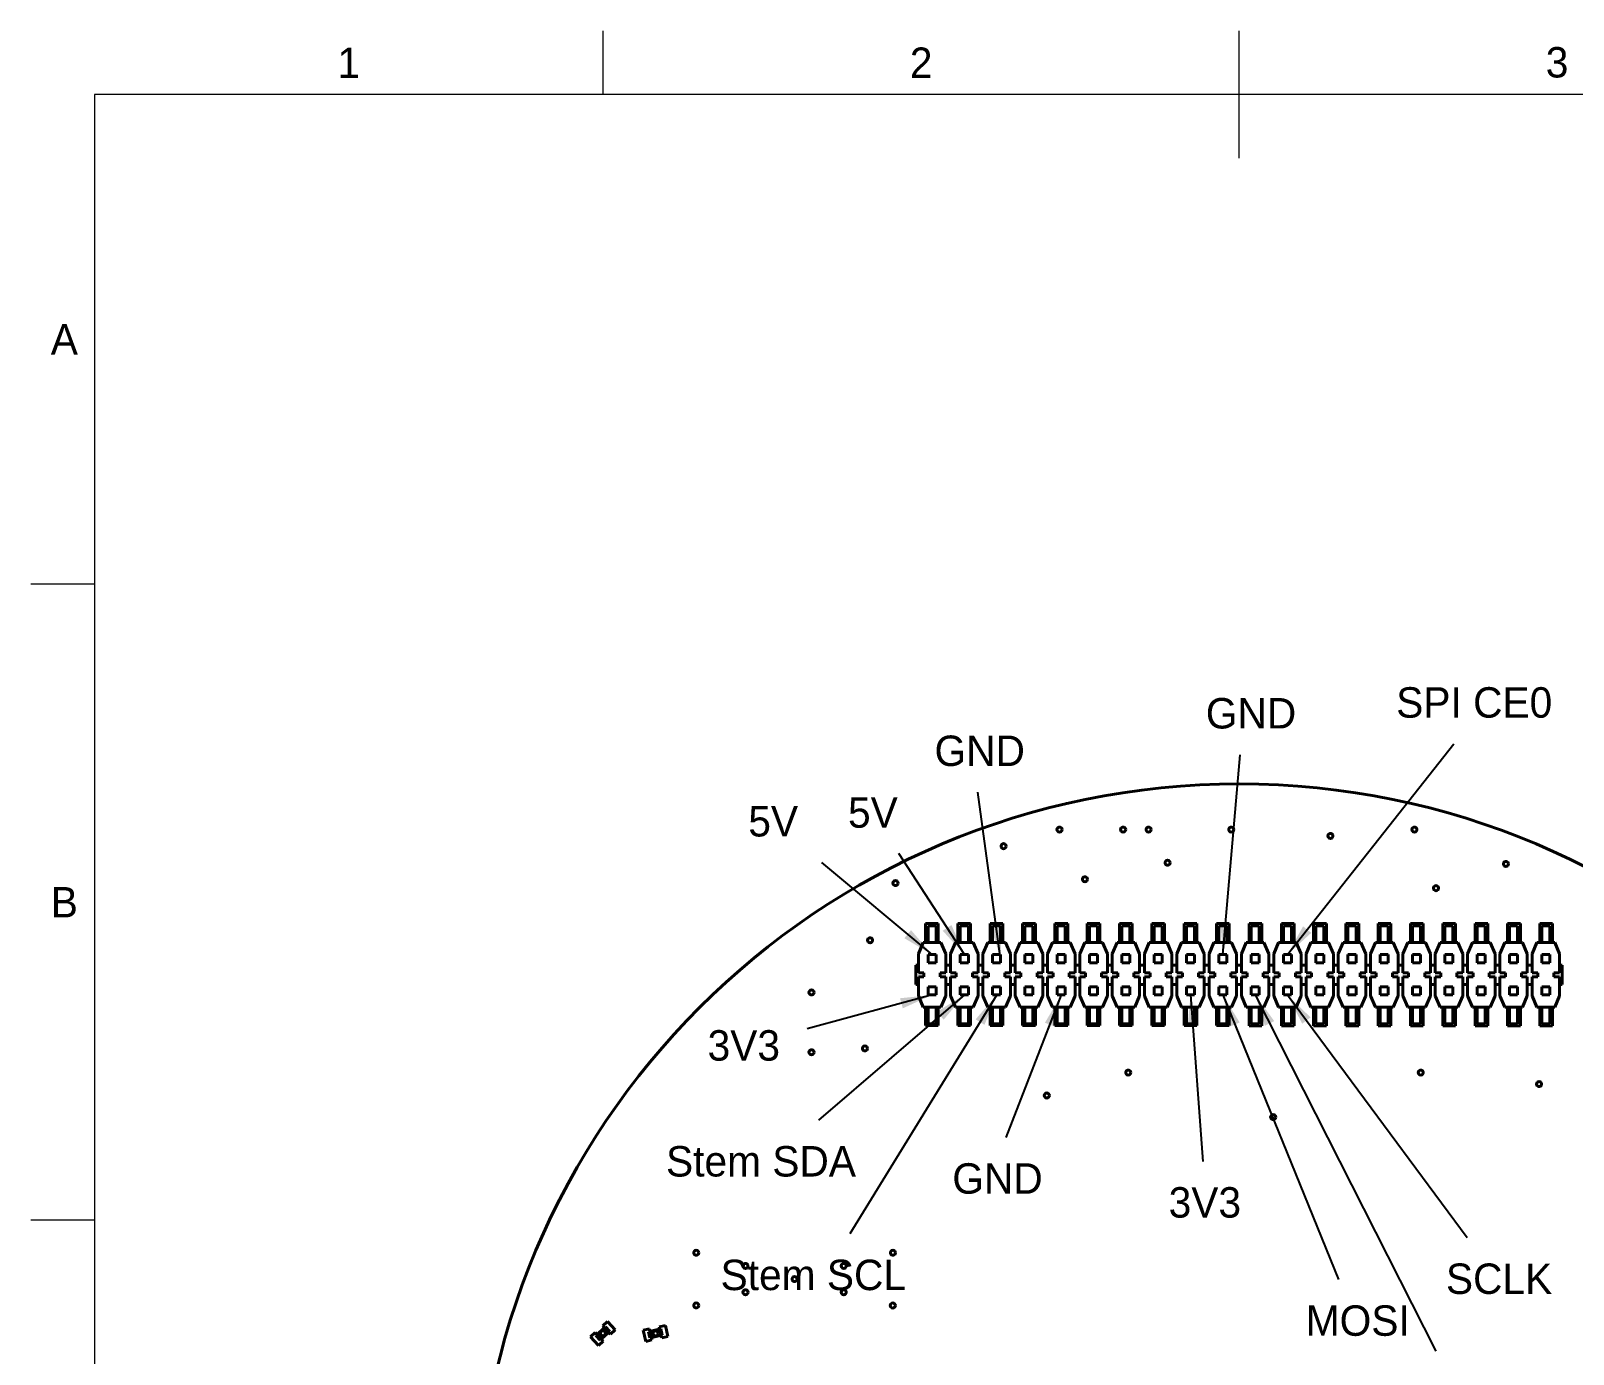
# Model space of a CAD drawing. Header units: millimetres. Extents: x 15 to 205, y 5 to 292.
# Drawn here: x 15 to 136.3, y 188 to 292 of the extents above; entities that cross this region are included whole.
import ezdxf

# ---------------------------------------------------------------- set-up
doc = ezdxf.new("R2010")
doc.units = ezdxf.units.MM
for name, color, linetype in [('Annotations', 7, 'Continuous'), ('Border', 7, 'Continuous'), ('Geometries', 7, 'Continuous')]:
    doc.layers.add(name, color=color, linetype=linetype)
doc.styles.add('Shapr0', font='txt', dxfattribs={"height": 2.3925})
doc.dimstyles.new('ISO-25', dxfattribs={"dimtxt": 2.5, "dimasz": 2.5, "dimexe": 1.25, "dimexo": 0.625, "dimtad": 1, "dimtxsty": 'Standard', "dimcen": 2.5, "dimadec": 0, "dimazin": 0, "dimtfac": 1, "dimtmove": 0, "dimatfit": 3, "dimfxl": 1, "dimarcsym": 0})

msp = doc.modelspace()

# ---------------------------------------------------------------- linework, layer by layer
at = {"layer": 'Border', "linetype": 'Continuous', "lineweight": 15}
for p, q in [((60, 287), (60, 292)), ((110, 282), (110, 292)), ((200, 287), (20, 287)), ((20, 287), (20, 10)), ((20, 248.5), (15, 248.5)), ((20, 198.5), (15, 198.5))]:
    msp.add_line(p, q, dxfattribs=at)
at = {"layer": 'Geometries', "linetype": 'Continuous', "lineweight": 40}
for p, q in [((86.35, 221.82), (85.35, 221.82)), ((85.35, 221.82), (85.35, 220.34)), ((85.54, 220.34), (85.54, 221.65)), ((85.54, 221.65), (86.17, 221.65)), ((86.17, 221.65), (86.17, 220.34)), ((86.35, 220.34), (86.35, 221.82)), ((87.89, 221.82), (87.89, 220.34)), ((88.89, 221.82), (87.89, 221.82)), ((88.08, 221.65), (88.71, 221.65)), ((88.08, 220.34), (88.08, 221.65)), ((88.71, 221.65), (88.71, 220.34)), ((88.89, 220.34), (88.89, 221.82)), ((91.43, 221.82), (90.43, 221.82)), ((90.43, 221.82), (90.43, 220.34)), ((90.62, 220.34), (90.62, 221.65)), ((90.62, 221.65), (91.25, 221.65)), ((91.25, 221.65), (91.25, 220.34)), ((91.43, 220.34), (91.43, 221.82)), ((92.98, 221.82), (92.98, 220.34)), ((93.98, 221.82), (92.98, 221.82)), ((93.16, 220.34), (93.16, 221.65)), ((93.16, 221.65), (93.79, 221.65)), ((93.79, 221.65), (93.79, 220.34)), ((93.98, 220.34), (93.98, 221.82)), ((96.52, 221.82), (95.52, 221.82)), ((95.52, 221.82), (95.52, 220.34)), ((95.7, 220.34), (95.7, 221.65)), ((95.7, 221.65), (96.33, 221.65)), ((96.33, 221.65), (96.33, 220.34)), ((96.52, 220.34), (96.52, 221.82)), ((99.06, 221.82), (98.06, 221.82)), ((98.06, 221.82), (98.06, 220.34)), ((98.24, 220.34), (98.24, 221.65)), ((98.24, 221.65), (98.87, 221.65)), ((98.87, 221.65), (98.87, 220.34)), ((99.06, 220.34), (99.06, 221.82)), ((100.6, 221.82), (100.6, 220.34)), ((101.6, 221.82), (100.6, 221.82)), ((100.78, 221.65), (101.41, 221.65)), ((100.78, 220.34), (100.78, 221.65)), ((101.41, 221.65), (101.41, 220.34)), ((101.6, 220.34), (101.6, 221.82)), ((103.14, 221.82), (103.14, 220.34)), ((104.14, 221.82), (103.14, 221.82)), ((103.32, 220.34), (103.32, 221.65)), ((103.32, 221.65), (103.95, 221.65)), ((103.95, 221.65), (103.95, 220.34)), ((104.14, 220.34), (104.14, 221.82)), ((105.68, 221.82), (105.68, 220.34)), ((106.68, 221.82), (105.68, 221.82)), ((105.86, 220.34), (105.86, 221.65)), ((105.86, 221.65), (106.49, 221.65)), ((106.49, 221.65), (106.49, 220.34)), ((106.68, 220.34), (106.68, 221.82)), ((109.22, 221.82), (108.22, 221.82)), ((108.22, 221.82), (108.22, 220.34)), ((108.4, 220.34), (108.4, 221.65)), ((108.4, 221.65), (109.03, 221.65)), ((109.03, 221.65), (109.03, 220.34)), ((109.22, 220.34), (109.22, 221.82)), ((111.78, 221.82), (110.78, 221.82)), ((110.78, 221.82), (110.78, 220.34)), ((110.94, 220.34), (110.94, 221.65)), ((110.94, 221.65), (111.57, 221.65)), ((111.57, 221.65), (111.57, 220.34)), ((111.78, 220.34), (111.78, 221.82)), ((113.32, 221.82), (113.32, 220.34)), ((114.32, 221.82), (113.32, 221.82)), ((113.48, 220.34), (113.48, 221.65)), ((113.48, 221.65), (114.11, 221.65)), ((114.11, 221.65), (114.11, 220.34)), ((114.32, 220.34), (114.32, 221.82)), ((116.86, 221.82), (115.86, 221.82)), ((115.86, 221.82), (115.86, 220.34)), ((116.02, 220.34), (116.02, 221.65)), ((116.02, 221.65), (116.65, 221.65)), ((116.65, 221.65), (116.65, 220.34)), ((116.86, 220.34), (116.86, 221.82)), ((118.4, 221.82), (118.4, 220.34)), ((119.4, 221.82), (118.4, 221.82)), ((118.56, 220.34), (118.56, 221.65)), ((118.56, 221.65), (119.19, 221.65)), ((119.19, 221.65), (119.19, 220.34)), ((119.4, 220.34), (119.4, 221.82)), ((121.94, 221.82), (120.94, 221.82)), ((120.94, 221.82), (120.94, 220.34)), ((121.1, 220.34), (121.1, 221.65)), ((121.1, 221.65), (121.73, 221.65)), ((121.73, 221.65), (121.73, 220.34)), ((121.94, 220.34), (121.94, 221.82)), ((124.48, 221.82), (123.48, 221.82)), ((123.48, 221.82), (123.48, 220.34)), ((123.64, 220.34), (123.64, 221.65)), ((123.64, 221.65), (124.27, 221.65)), ((124.27, 221.65), (124.27, 220.34)), ((124.48, 220.34), (124.48, 221.82)), ((127.02, 221.82), (126.02, 221.82)), ((126.02, 221.82), (126.02, 220.34)), ((126.18, 220.34), (126.18, 221.65)), ((126.18, 221.65), (126.81, 221.65)), ((126.81, 221.65), (126.81, 220.34)), ((127.02, 220.34), (127.02, 221.82)), ((128.56, 221.82), (128.56, 220.34)), ((129.56, 221.82), (128.56, 221.82)), ((128.72, 221.65), (129.35, 221.65)), ((128.72, 220.34), (128.72, 221.65)), ((129.35, 221.65), (129.35, 220.34)), ((129.56, 220.34), (129.56, 221.82)), ((132.11, 221.82), (131.11, 221.82)), ((131.11, 221.82), (131.11, 220.34)), ((131.26, 220.34), (131.26, 221.65)), ((131.26, 221.65), (131.89, 221.65)), ((131.89, 221.65), (131.89, 220.34)), ((132.11, 220.34), (132.11, 221.82)), ((134.65, 221.82), (133.65, 221.82)), ((133.65, 221.82), (133.65, 220.34)), ((133.8, 220.34), (133.8, 221.65)), ((133.8, 221.65), (134.43, 221.65)), ((134.43, 220.34), (134.43, 221.65)), ((134.65, 220.34), (134.65, 221.82)), ((85.16, 220.34), (84.78, 219.45)), ((85.35, 220.34), (85.16, 220.34)), ((85.54, 220.34), (85.35, 220.34)), ((86.17, 220.34), (85.54, 220.34)), ((86.35, 220.34), (86.17, 220.34)), ((86.55, 220.34), (86.35, 220.34)), ((86.94, 219.45), (86.55, 220.34)), ((87.7, 220.34), (87.32, 219.45)), ((87.89, 220.34), (87.7, 220.34)), ((88.08, 220.34), (87.89, 220.34)), ((88.71, 220.34), (88.08, 220.34)), ((88.89, 220.34), (88.71, 220.34)), ((89.09, 220.34), (88.89, 220.34)), ((89.48, 219.45), (89.09, 220.34)), ((90.24, 220.34), (89.86, 219.45)), ((90.43, 220.34), (90.24, 220.34)), ((90.62, 220.34), (90.43, 220.34)), ((91.25, 220.34), (90.62, 220.34)), ((91.43, 220.34), (91.25, 220.34)), ((91.63, 220.34), (91.43, 220.34)), ((92.02, 219.45), (91.63, 220.34)), ((92.78, 220.34), (92.4, 219.45)), ((92.98, 220.34), (92.78, 220.34)), ((93.16, 220.34), (92.98, 220.34)), ((93.79, 220.34), (93.16, 220.34)), ((93.98, 220.34), (93.79, 220.34)), ((94.17, 220.34), (93.98, 220.34)), ((94.56, 219.45), (94.17, 220.34)), ((95.32, 220.34), (94.94, 219.45)), ((95.52, 220.34), (95.32, 220.34)), ((95.7, 220.34), (95.52, 220.34)), ((96.33, 220.34), (95.7, 220.34)), ((96.52, 220.34), (96.33, 220.34)), ((96.71, 220.34), (96.52, 220.34)), ((97.1, 219.45), (96.71, 220.34)), ((97.86, 220.34), (97.48, 219.45)), ((98.06, 220.34), (97.86, 220.34)), ((98.24, 220.34), (98.06, 220.34)), ((98.87, 220.34), (98.24, 220.34)), ((99.06, 220.34), (98.87, 220.34)), ((99.25, 220.34), (99.06, 220.34)), ((99.64, 219.45), (99.25, 220.34)), ((100.4, 220.34), (100.02, 219.45)), ((100.6, 220.34), (100.4, 220.34)), ((100.78, 220.34), (100.6, 220.34)), ((101.41, 220.34), (100.78, 220.34)), ((101.6, 220.34), (101.41, 220.34)), ((101.79, 220.34), (101.6, 220.34)), ((102.18, 219.45), (101.79, 220.34)), ((102.94, 220.34), (102.56, 219.45)), ((103.14, 220.34), (102.94, 220.34)), ((103.32, 220.34), (103.14, 220.34)), ((103.95, 220.34), (103.32, 220.34)), ((104.14, 220.34), (103.95, 220.34)), ((104.33, 220.34), (104.14, 220.34)), ((104.72, 219.45), (104.33, 220.34)), ((105.48, 220.34), (105.1, 219.45)), ((105.68, 220.34), (105.48, 220.34)), ((105.86, 220.34), (105.68, 220.34)), ((106.49, 220.34), (105.86, 220.34)), ((106.68, 220.34), (106.49, 220.34)), ((106.87, 220.34), (106.68, 220.34)), ((107.26, 219.45), (106.87, 220.34)), ((108.02, 220.34), (107.64, 219.45)), ((108.22, 220.34), (108.02, 220.34)), ((108.4, 220.34), (108.22, 220.34)), ((109.03, 220.34), (108.4, 220.34)), ((109.22, 220.34), (109.03, 220.34)), ((109.41, 220.34), (109.22, 220.34)), ((109.8, 219.45), (109.41, 220.34)), ((110.56, 220.34), (110.18, 219.45)), ((110.78, 220.34), (110.56, 220.34)), ((110.94, 220.34), (110.78, 220.34)), ((111.57, 220.34), (110.94, 220.34)), ((111.78, 220.34), (111.57, 220.34)), ((111.95, 220.34), (111.78, 220.34)), ((112.34, 219.45), (111.95, 220.34)), ((113.1, 220.34), (112.72, 219.45)), ((113.32, 220.34), (113.1, 220.34)), ((113.48, 220.34), (113.32, 220.34)), ((114.11, 220.34), (113.48, 220.34)), ((114.32, 220.34), (114.11, 220.34)), ((114.49, 220.34), (114.32, 220.34)), ((114.88, 219.45), (114.49, 220.34)), ((115.64, 220.34), (115.26, 219.45)), ((115.86, 220.34), (115.64, 220.34)), ((116.02, 220.34), (115.86, 220.34)), ((116.65, 220.34), (116.02, 220.34)), ((116.86, 220.34), (116.65, 220.34)), ((117.03, 220.34), (116.86, 220.34)), ((117.42, 219.45), (117.03, 220.34)), ((118.18, 220.34), (117.8, 219.45)), ((118.4, 220.34), (118.18, 220.34)), ((118.56, 220.34), (118.4, 220.34)), ((119.19, 220.34), (118.56, 220.34)), ((119.4, 220.34), (119.19, 220.34)), ((119.57, 220.34), (119.4, 220.34)), ((119.96, 219.45), (119.57, 220.34)), ((120.72, 220.34), (120.34, 219.45)), ((120.94, 220.34), (120.72, 220.34)), ((121.1, 220.34), (120.94, 220.34)), ((121.73, 220.34), (121.1, 220.34)), ((121.94, 220.34), (121.73, 220.34)), ((122.11, 220.34), (121.94, 220.34)), ((122.5, 219.45), (122.11, 220.34)), ((123.26, 220.34), (122.88, 219.45)), ((123.48, 220.34), (123.26, 220.34)), ((123.64, 220.34), (123.48, 220.34)), ((124.27, 220.34), (123.64, 220.34)), ((124.48, 220.34), (124.27, 220.34)), ((124.65, 220.34), (124.48, 220.34)), ((125.04, 219.45), (124.65, 220.34)), ((125.8, 220.34), (125.42, 219.45)), ((126.02, 220.34), (125.8, 220.34)), ((126.18, 220.34), (126.02, 220.34)), ((126.81, 220.34), (126.18, 220.34)), ((127.02, 220.34), (126.81, 220.34)), ((127.19, 220.34), (127.02, 220.34)), ((127.58, 219.45), (127.19, 220.34)), ((128.34, 220.34), (127.96, 219.45)), ((128.56, 220.34), (128.34, 220.34)), ((128.72, 220.34), (128.56, 220.34)), ((129.35, 220.34), (128.72, 220.34)), ((129.56, 220.34), (129.35, 220.34)), ((129.73, 220.34), (129.56, 220.34)), ((130.12, 219.45), (129.73, 220.34)), ((130.88, 220.34), (130.5, 219.45)), ((131.11, 220.34), (130.88, 220.34)), ((131.26, 220.34), (131.11, 220.34)), ((131.89, 220.34), (131.26, 220.34)), ((132.11, 220.34), (131.89, 220.34)), ((132.27, 220.34), (132.11, 220.34)), ((132.66, 219.45), (132.27, 220.34)), ((133.42, 220.34), (133.04, 219.45)), ((133.65, 220.34), (133.42, 220.34)), ((133.8, 220.34), (133.65, 220.34)), ((134.43, 220.34), (133.8, 220.34)), ((134.65, 220.34), (134.43, 220.34)), ((134.81, 220.34), (134.65, 220.34)), ((135.2, 219.45), (134.81, 220.34)), ((84.59, 217.04), (84.59, 218.56)), ((84.59, 218.56), (84.78, 218.56)), ((84.78, 219.45), (84.78, 218.56)), ((84.78, 218.56), (84.78, 217.95)), ((85.54, 218.75), (85.54, 219.39)), ((85.54, 219.39), (86.17, 219.39)), ((85.54, 218.75), (86.17, 218.75)), ((86.17, 219.39), (86.17, 218.75)), ((86.94, 218.56), (86.94, 219.45)), ((86.94, 218.56), (87.32, 218.56)), ((86.94, 217.95), (86.94, 218.56)), ((87.32, 219.45), (87.32, 218.56)), ((87.32, 218.56), (87.32, 217.95)), ((88.08, 219.39), (88.71, 219.39)), ((88.08, 218.75), (88.08, 219.39)), ((88.08, 218.75), (88.71, 218.75)), ((88.71, 219.39), (88.71, 218.75)), ((89.48, 218.56), (89.48, 219.45)), ((89.48, 217.95), (89.48, 218.56)), ((89.48, 218.56), (89.86, 218.56)), ((89.86, 219.45), (89.86, 218.56)), ((89.86, 218.56), (89.86, 217.95)), ((90.62, 219.39), (91.25, 219.39)), ((90.62, 218.75), (90.62, 219.39)), ((90.62, 218.75), (91.25, 218.75)), ((91.25, 219.39), (91.25, 218.75)), ((92.02, 218.56), (92.02, 219.45)), ((92.02, 217.95), (92.02, 218.56)), ((92.02, 218.56), (92.4, 218.56)), ((92.4, 219.45), (92.4, 218.56)), ((92.4, 218.56), (92.4, 217.95)), ((93.16, 218.75), (93.16, 219.39)), ((93.16, 219.39), (93.79, 219.39)), ((93.16, 218.75), (93.79, 218.75)), ((93.79, 219.39), (93.79, 218.75)), ((94.56, 218.56), (94.56, 219.45)), ((94.56, 218.56), (94.94, 218.56)), ((94.56, 217.95), (94.56, 218.56)), ((94.94, 219.45), (94.94, 218.56)), ((94.94, 218.56), (94.94, 217.95)), ((95.7, 219.39), (96.33, 219.39)), ((95.7, 218.75), (95.7, 219.39)), ((95.7, 218.75), (96.33, 218.75)), ((96.33, 219.39), (96.33, 218.75)), ((97.1, 218.56), (97.1, 219.45)), ((97.1, 218.56), (97.48, 218.56)), ((97.1, 217.95), (97.1, 218.56)), ((97.48, 219.45), (97.48, 218.56)), ((97.48, 218.56), (97.48, 217.95)), ((98.24, 219.39), (98.87, 219.39)), ((98.24, 218.75), (98.24, 219.39)), ((98.24, 218.75), (98.87, 218.75)), ((98.87, 219.39), (98.87, 218.75)), ((99.64, 218.56), (99.64, 219.45)), ((99.64, 217.95), (99.64, 218.56)), ((99.64, 218.56), (100.02, 218.56)), ((100.02, 219.45), (100.02, 218.56)), ((100.02, 218.56), (100.02, 217.95)), ((100.78, 219.39), (101.41, 219.39)), ((100.78, 218.75), (100.78, 219.39)), ((100.78, 218.75), (101.41, 218.75)), ((101.41, 219.39), (101.41, 218.75)), ((102.18, 218.56), (102.18, 219.45)), ((102.18, 218.56), (102.56, 218.56)), ((102.18, 217.95), (102.18, 218.56)), ((102.56, 219.45), (102.56, 218.56)), ((102.56, 218.56), (102.56, 217.95)), ((103.32, 219.39), (103.95, 219.39)), ((103.32, 218.75), (103.32, 219.39)), ((103.32, 218.75), (103.95, 218.75)), ((103.95, 219.39), (103.95, 218.75)), ((104.72, 218.56), (104.72, 219.45)), ((104.72, 217.95), (104.72, 218.56)), ((104.72, 218.56), (105.1, 218.56)), ((105.1, 219.45), (105.1, 218.56)), ((105.1, 218.56), (105.1, 217.95)), ((105.86, 219.39), (106.49, 219.39)), ((105.86, 218.75), (105.86, 219.39)), ((105.86, 218.75), (106.49, 218.75)), ((106.49, 219.39), (106.49, 218.75)), ((107.26, 218.56), (107.26, 219.45)), ((107.26, 218.56), (107.64, 218.56)), ((107.26, 217.95), (107.26, 218.56)), ((107.64, 219.45), (107.64, 218.56)), ((107.64, 218.56), (107.64, 217.95)), ((108.4, 219.39), (109.03, 219.39)), ((108.4, 218.75), (108.4, 219.39)), ((108.4, 218.75), (109.03, 218.75)), ((109.03, 219.39), (109.03, 218.75)), ((109.8, 218.56), (109.8, 219.45)), ((109.8, 218.56), (110.18, 218.56)), ((109.8, 217.95), (109.8, 218.56)), ((110.18, 219.45), (110.18, 218.56)), ((110.18, 218.56), (110.18, 217.95)), ((110.94, 219.39), (111.57, 219.39)), ((110.94, 218.75), (110.94, 219.39)), ((110.94, 218.75), (111.57, 218.75)), ((111.57, 219.39), (111.57, 218.75)), ((112.34, 218.56), (112.34, 219.45)), ((112.34, 217.95), (112.34, 218.56)), ((112.34, 218.56), (112.72, 218.56)), ((112.72, 219.45), (112.72, 218.56)), ((112.72, 218.56), (112.72, 217.95)), ((113.48, 219.39), (114.11, 219.39)), ((113.48, 218.75), (113.48, 219.39)), ((113.48, 218.75), (114.11, 218.75)), ((114.11, 219.39), (114.11, 218.75)), ((114.88, 218.56), (114.88, 219.45)), ((114.88, 217.95), (114.88, 218.56)), ((114.88, 218.56), (115.26, 218.56)), ((115.26, 219.45), (115.26, 218.56)), ((115.26, 218.56), (115.26, 217.95)), ((116.02, 218.75), (116.02, 219.39)), ((116.02, 219.39), (116.65, 219.39)), ((116.02, 218.75), (116.65, 218.75)), ((116.65, 219.39), (116.65, 218.75)), ((117.42, 218.56), (117.42, 219.45)), ((117.42, 218.56), (117.8, 218.56)), ((117.42, 217.95), (117.42, 218.56)), ((117.8, 219.45), (117.8, 218.56)), ((117.8, 218.56), (117.8, 217.95)), ((118.56, 219.39), (119.19, 219.39)), ((118.56, 218.75), (118.56, 219.39)), ((118.56, 218.75), (119.19, 218.75)), ((119.19, 219.39), (119.19, 218.75)), ((119.96, 218.56), (119.96, 219.45)), ((119.96, 218.56), (120.34, 218.56)), ((119.96, 217.95), (119.96, 218.56)), ((120.34, 219.45), (120.34, 218.56)), ((120.34, 218.56), (120.34, 217.95)), ((121.1, 219.39), (121.73, 219.39)), ((121.1, 218.75), (121.1, 219.39)), ((121.1, 218.75), (121.73, 218.75)), ((121.73, 219.39), (121.73, 218.75)), ((122.5, 218.56), (122.5, 219.45)), ((122.5, 218.56), (122.88, 218.56)), ((122.5, 217.95), (122.5, 218.56)), ((122.88, 219.45), (122.88, 218.56)), ((122.88, 218.56), (122.88, 217.95)), ((123.64, 219.39), (124.27, 219.39)), ((123.64, 218.75), (123.64, 219.39)), ((123.64, 218.75), (124.27, 218.75)), ((124.27, 219.39), (124.27, 218.75)), ((125.04, 218.56), (125.04, 219.45)), ((125.04, 218.56), (125.42, 218.56)), ((125.04, 217.95), (125.04, 218.56)), ((125.42, 219.45), (125.42, 218.56)), ((125.42, 218.56), (125.42, 217.95)), ((126.18, 218.75), (126.18, 219.39)), ((126.18, 219.39), (126.81, 219.39)), ((126.18, 218.75), (126.81, 218.75)), ((126.81, 219.39), (126.81, 218.75)), ((127.58, 218.56), (127.58, 219.45)), ((127.58, 218.56), (127.96, 218.56)), ((127.58, 217.95), (127.58, 218.56)), ((127.96, 219.45), (127.96, 218.56)), ((127.96, 218.56), (127.96, 217.95)), ((128.72, 218.75), (128.72, 219.39)), ((128.72, 219.39), (129.35, 219.39)), ((128.72, 218.75), (129.35, 218.75)), ((129.35, 219.39), (129.35, 218.75)), ((130.12, 218.56), (130.12, 219.45)), ((130.12, 218.56), (130.5, 218.56)), ((130.12, 217.95), (130.12, 218.56)), ((130.5, 219.45), (130.5, 218.56)), ((130.5, 218.56), (130.5, 217.95)), ((131.26, 219.39), (131.89, 219.39)), ((131.26, 218.75), (131.26, 219.39)), ((131.26, 218.75), (131.89, 218.75)), ((131.89, 219.39), (131.89, 218.75)), ((132.66, 218.56), (132.66, 219.45)), ((132.66, 218.56), (133.04, 218.56)), ((132.66, 217.95), (132.66, 218.56)), ((133.04, 219.45), (133.04, 218.56)), ((133.04, 218.56), (133.04, 217.95)), ((133.8, 218.75), (133.8, 219.39)), ((133.8, 219.39), (134.43, 219.39)), ((133.8, 218.75), (134.43, 218.75)), ((134.43, 218.75), (134.43, 219.39)), ((135.2, 218.56), (135.2, 219.45)), ((135.2, 218.56), (135.39, 218.56)), ((135.2, 217.95), (135.2, 218.56)), ((135.39, 217.04), (135.39, 218.56)), ((84.78, 217.95), (85.22, 217.95)), ((85.22, 217.65), (84.78, 217.65)), ((84.78, 217.65), (84.78, 217.04)), ((85.22, 217.95), (85.22, 217.65)), ((86.49, 217.65), (86.49, 217.95)), ((86.49, 217.95), (86.94, 217.95)), ((86.94, 217.65), (86.49, 217.65)), ((86.94, 217.04), (86.94, 217.65)), ((87.32, 217.95), (87.76, 217.95)), ((87.76, 217.65), (87.32, 217.65)), ((87.32, 217.65), (87.32, 217.04)), ((87.76, 217.95), (87.76, 217.65)), ((89.03, 217.95), (89.48, 217.95)), ((89.03, 217.65), (89.03, 217.95)), ((89.48, 217.65), (89.03, 217.65)), ((89.48, 217.04), (89.48, 217.65)), ((89.86, 217.95), (90.3, 217.95)), ((89.86, 217.65), (89.86, 217.04)), ((90.3, 217.65), (89.86, 217.65)), ((90.3, 217.95), (90.3, 217.65)), ((91.57, 217.95), (92.02, 217.95)), ((91.57, 217.65), (91.57, 217.95)), ((92.02, 217.65), (91.57, 217.65)), ((92.02, 217.04), (92.02, 217.65)), ((92.4, 217.95), (92.84, 217.95)), ((92.4, 217.65), (92.4, 217.04)), ((92.84, 217.65), (92.4, 217.65)), ((92.84, 217.95), (92.84, 217.65)), ((94.11, 217.65), (94.11, 217.95)), ((94.11, 217.95), (94.56, 217.95)), ((94.56, 217.65), (94.11, 217.65)), ((94.56, 217.04), (94.56, 217.65)), ((94.94, 217.95), (95.38, 217.95)), ((95.38, 217.65), (94.94, 217.65)), ((94.94, 217.65), (94.94, 217.04)), ((95.38, 217.95), (95.38, 217.65)), ((96.65, 217.95), (97.1, 217.95)), ((96.65, 217.65), (96.65, 217.95)), ((97.1, 217.65), (96.65, 217.65)), ((97.1, 217.04), (97.1, 217.65)), ((97.48, 217.95), (97.92, 217.95)), ((97.48, 217.65), (97.48, 217.04)), ((97.92, 217.65), (97.48, 217.65)), ((97.92, 217.95), (97.92, 217.65)), ((99.19, 217.65), (99.19, 217.95)), ((99.19, 217.95), (99.64, 217.95)), ((99.64, 217.65), (99.19, 217.65)), ((99.64, 217.04), (99.64, 217.65)), ((100.02, 217.95), (100.46, 217.95)), ((100.46, 217.65), (100.02, 217.65)), ((100.02, 217.65), (100.02, 217.04)), ((100.46, 217.95), (100.46, 217.65)), ((101.73, 217.65), (101.73, 217.95)), ((101.73, 217.95), (102.18, 217.95)), ((102.18, 217.65), (101.73, 217.65)), ((102.18, 217.04), (102.18, 217.65)), ((102.56, 217.95), (103, 217.95)), ((102.56, 217.65), (102.56, 217.04)), ((103, 217.65), (102.56, 217.65)), ((103, 217.95), (103, 217.65)), ((104.27, 217.65), (104.27, 217.95)), ((104.27, 217.95), (104.72, 217.95)), ((104.72, 217.65), (104.27, 217.65)), ((104.72, 217.04), (104.72, 217.65)), ((105.1, 217.95), (105.54, 217.95)), ((105.1, 217.65), (105.1, 217.04)), ((105.54, 217.65), (105.1, 217.65)), ((105.54, 217.95), (105.54, 217.65)), ((106.81, 217.95), (107.26, 217.95)), ((106.81, 217.65), (106.81, 217.95)), ((107.26, 217.65), (106.81, 217.65)), ((107.26, 217.04), (107.26, 217.65)), ((107.64, 217.95), (108.08, 217.95)), ((108.08, 217.65), (107.64, 217.65)), ((107.64, 217.65), (107.64, 217.04)), ((108.08, 217.95), (108.08, 217.65)), ((109.35, 217.65), (109.35, 217.95)), ((109.35, 217.95), (109.8, 217.95)), ((109.8, 217.65), (109.35, 217.65)), ((109.8, 217.04), (109.8, 217.65)), ((110.18, 217.95), (110.62, 217.95)), ((110.18, 217.65), (110.18, 217.04)), ((110.62, 217.65), (110.18, 217.65)), ((110.62, 217.95), (110.62, 217.65)), ((111.89, 217.95), (112.34, 217.95)), ((111.89, 217.65), (111.89, 217.95)), ((112.34, 217.65), (111.89, 217.65)), ((112.34, 217.04), (112.34, 217.65)), ((112.72, 217.95), (113.16, 217.95)), ((112.72, 217.65), (112.72, 217.04)), ((113.16, 217.65), (112.72, 217.65)), ((113.16, 217.95), (113.16, 217.65)), ((114.43, 217.65), (114.43, 217.95)), ((114.43, 217.95), (114.88, 217.95)), ((114.88, 217.65), (114.43, 217.65)), ((114.88, 217.04), (114.88, 217.65)), ((115.26, 217.95), (115.7, 217.95)), ((115.7, 217.65), (115.26, 217.65)), ((115.26, 217.65), (115.26, 217.04)), ((115.7, 217.95), (115.7, 217.65)), ((116.97, 217.95), (117.42, 217.95)), ((116.97, 217.65), (116.97, 217.95)), ((117.42, 217.65), (116.97, 217.65)), ((117.42, 217.04), (117.42, 217.65)), ((117.8, 217.95), (118.24, 217.95)), ((118.24, 217.65), (117.8, 217.65)), ((117.8, 217.65), (117.8, 217.04)), ((118.24, 217.95), (118.24, 217.65)), ((119.51, 217.65), (119.51, 217.95)), ((119.51, 217.95), (119.96, 217.95)), ((119.96, 217.65), (119.51, 217.65)), ((119.96, 217.04), (119.96, 217.65)), ((120.34, 217.95), (120.78, 217.95)), ((120.78, 217.65), (120.34, 217.65)), ((120.34, 217.65), (120.34, 217.04)), ((120.78, 217.95), (120.78, 217.65)), ((122.05, 217.95), (122.5, 217.95)), ((122.05, 217.65), (122.05, 217.95)), ((122.5, 217.65), (122.05, 217.65)), ((122.5, 217.04), (122.5, 217.65)), ((122.88, 217.95), (123.32, 217.95)), ((123.32, 217.65), (122.88, 217.65)), ((122.88, 217.65), (122.88, 217.04)), ((123.32, 217.95), (123.32, 217.65)), ((124.59, 217.95), (125.04, 217.95)), ((124.59, 217.65), (124.59, 217.95)), ((125.04, 217.65), (124.59, 217.65)), ((125.04, 217.04), (125.04, 217.65)), ((125.42, 217.95), (125.86, 217.95)), ((125.86, 217.65), (125.42, 217.65)), ((125.42, 217.65), (125.42, 217.04)), ((125.86, 217.95), (125.86, 217.65)), ((127.13, 217.65), (127.13, 217.95)), ((127.13, 217.95), (127.58, 217.95)), ((127.58, 217.65), (127.13, 217.65)), ((127.58, 217.04), (127.58, 217.65)), ((127.96, 217.95), (128.4, 217.95)), ((128.4, 217.65), (127.96, 217.65)), ((127.96, 217.65), (127.96, 217.04)), ((128.4, 217.95), (128.4, 217.65)), ((129.67, 217.95), (130.12, 217.95)), ((129.67, 217.65), (129.67, 217.95)), ((130.12, 217.65), (129.67, 217.65)), ((130.12, 217.04), (130.12, 217.65)), ((130.5, 217.95), (130.94, 217.95)), ((130.94, 217.65), (130.5, 217.65)), ((130.5, 217.65), (130.5, 217.04)), ((130.94, 217.95), (130.94, 217.65)), ((132.21, 217.95), (132.66, 217.95)), ((132.21, 217.65), (132.21, 217.95)), ((132.66, 217.65), (132.21, 217.65)), ((132.66, 217.04), (132.66, 217.65)), ((133.04, 217.95), (133.48, 217.95)), ((133.04, 217.65), (133.04, 217.04)), ((133.48, 217.65), (133.04, 217.65)), ((133.48, 217.95), (133.48, 217.65)), ((134.75, 217.95), (135.2, 217.95)), ((134.75, 217.65), (134.75, 217.95)), ((135.2, 217.65), (134.75, 217.65)), ((135.2, 217.04), (135.2, 217.65)), ((84.59, 217.04), (84.78, 217.04)), ((84.78, 217.04), (84.78, 216.15)), ((84.78, 216.15), (85.16, 215.26)), ((85.54, 216.85), (86.17, 216.85)), ((85.54, 216.21), (85.54, 216.85)), ((85.54, 216.21), (86.17, 216.21)), ((86.17, 216.85), (86.17, 216.21)), ((86.55, 215.26), (86.94, 216.15)), ((86.94, 217.04), (87.32, 217.04)), ((86.94, 216.15), (86.94, 217.04)), ((87.32, 217.04), (87.32, 216.15)), ((87.32, 216.15), (87.7, 215.26)), ((88.08, 216.85), (88.71, 216.85)), ((88.08, 216.21), (88.08, 216.85)), ((88.08, 216.21), (88.71, 216.21)), ((88.71, 216.85), (88.71, 216.21)), ((89.09, 215.26), (89.48, 216.15)), ((89.48, 217.04), (89.86, 217.04)), ((89.48, 216.15), (89.48, 217.04)), ((89.86, 217.04), (89.86, 216.15)), ((89.86, 216.15), (90.24, 215.26)), ((90.62, 216.21), (90.62, 216.85)), ((90.62, 216.85), (91.25, 216.85)), ((90.62, 216.21), (91.25, 216.21)), ((91.25, 216.85), (91.25, 216.21)), ((91.63, 215.26), (92.02, 216.15)), ((92.02, 217.04), (92.4, 217.04)), ((92.02, 216.15), (92.02, 217.04)), ((92.4, 217.04), (92.4, 216.15)), ((92.4, 216.15), (92.78, 215.26)), ((93.16, 216.21), (93.16, 216.85)), ((93.16, 216.85), (93.79, 216.85)), ((93.16, 216.21), (93.79, 216.21)), ((93.79, 216.85), (93.79, 216.21)), ((94.17, 215.26), (94.56, 216.15)), ((94.56, 217.04), (94.94, 217.04)), ((94.56, 216.15), (94.56, 217.04)), ((94.94, 217.04), (94.94, 216.15)), ((94.94, 216.15), (95.32, 215.26)), ((95.7, 216.21), (95.7, 216.85)), ((95.7, 216.85), (96.33, 216.85)), ((95.7, 216.21), (96.33, 216.21)), ((96.33, 216.85), (96.33, 216.21)), ((96.71, 215.26), (97.1, 216.15)), ((97.1, 217.04), (97.48, 217.04)), ((97.1, 216.15), (97.1, 217.04)), ((97.48, 217.04), (97.48, 216.15)), ((97.48, 216.15), (97.86, 215.26)), ((98.24, 216.85), (98.87, 216.85)), ((98.24, 216.21), (98.24, 216.85)), ((98.24, 216.21), (98.87, 216.21)), ((98.87, 216.85), (98.87, 216.21)), ((99.25, 215.26), (99.64, 216.15)), ((99.64, 217.04), (100.02, 217.04)), ((99.64, 216.15), (99.64, 217.04)), ((100.02, 217.04), (100.02, 216.15)), ((100.02, 216.15), (100.4, 215.26)), ((100.78, 216.85), (101.41, 216.85)), ((100.78, 216.21), (100.78, 216.85)), ((100.78, 216.21), (101.41, 216.21)), ((101.41, 216.85), (101.41, 216.21)), ((101.79, 215.26), (102.18, 216.15)), ((102.18, 217.04), (102.56, 217.04)), ((102.18, 216.15), (102.18, 217.04)), ((102.56, 217.04), (102.56, 216.15)), ((102.56, 216.15), (102.94, 215.26)), ((103.32, 216.21), (103.32, 216.85)), ((103.32, 216.85), (103.95, 216.85)), ((103.32, 216.21), (103.95, 216.21)), ((103.95, 216.85), (103.95, 216.21)), ((104.33, 215.26), (104.72, 216.15)), ((104.72, 217.04), (105.1, 217.04)), ((104.72, 216.15), (104.72, 217.04)), ((105.1, 217.04), (105.1, 216.15)), ((105.1, 216.15), (105.48, 215.26)), ((105.86, 216.85), (106.49, 216.85)), ((105.86, 216.21), (105.86, 216.85)), ((105.86, 216.21), (106.49, 216.21)), ((106.49, 216.85), (106.49, 216.21)), ((106.87, 215.26), (107.26, 216.15)), ((107.26, 216.15), (107.26, 217.04)), ((107.26, 217.04), (107.64, 217.04)), ((107.64, 217.04), (107.64, 216.15)), ((107.64, 216.15), (108.02, 215.26)), ((108.4, 216.85), (109.03, 216.85)), ((108.4, 216.21), (108.4, 216.85)), ((108.4, 216.21), (109.03, 216.21)), ((109.03, 216.85), (109.03, 216.21)), ((109.41, 215.26), (109.8, 216.15)), ((109.8, 217.04), (110.18, 217.04)), ((109.8, 216.15), (109.8, 217.04)), ((110.18, 217.04), (110.18, 216.15)), ((110.18, 216.15), (110.56, 215.26)), ((110.94, 216.85), (111.57, 216.85)), ((110.94, 216.21), (110.94, 216.85)), ((110.94, 216.21), (111.57, 216.21)), ((111.57, 216.85), (111.57, 216.21)), ((111.95, 215.26), (112.34, 216.15)), ((112.34, 217.04), (112.72, 217.04)), ((112.34, 216.15), (112.34, 217.04)), ((112.72, 217.04), (112.72, 216.15)), ((112.72, 216.15), (113.1, 215.26)), ((113.48, 216.21), (113.48, 216.85)), ((113.48, 216.85), (114.11, 216.85)), ((113.48, 216.21), (114.11, 216.21)), ((114.11, 216.85), (114.11, 216.21)), ((114.49, 215.26), (114.88, 216.15)), ((114.88, 217.04), (115.26, 217.04)), ((114.88, 216.15), (114.88, 217.04)), ((115.26, 217.04), (115.26, 216.15)), ((115.26, 216.15), (115.64, 215.26)), ((116.02, 216.85), (116.65, 216.85)), ((116.02, 216.21), (116.02, 216.85)), ((116.02, 216.21), (116.65, 216.21)), ((116.65, 216.85), (116.65, 216.21)), ((117.03, 215.26), (117.42, 216.15)), ((117.42, 217.04), (117.8, 217.04)), ((117.42, 216.15), (117.42, 217.04)), ((117.8, 217.04), (117.8, 216.15)), ((117.8, 216.15), (118.18, 215.26)), ((118.56, 216.85), (119.19, 216.85)), ((118.56, 216.21), (118.56, 216.85)), ((118.56, 216.21), (119.19, 216.21)), ((119.19, 216.85), (119.19, 216.21)), ((119.57, 215.26), (119.96, 216.15)), ((119.96, 216.15), (119.96, 217.04)), ((119.96, 217.04), (120.34, 217.04)), ((120.34, 217.04), (120.34, 216.15)), ((120.34, 216.15), (120.72, 215.26)), ((121.1, 216.21), (121.1, 216.85)), ((121.1, 216.85), (121.73, 216.85)), ((121.1, 216.21), (121.73, 216.21)), ((121.73, 216.85), (121.73, 216.21)), ((122.11, 215.26), (122.5, 216.15)), ((122.5, 217.04), (122.88, 217.04)), ((122.5, 216.15), (122.5, 217.04)), ((122.88, 217.04), (122.88, 216.15)), ((122.88, 216.15), (123.26, 215.26)), ((123.64, 216.85), (124.27, 216.85)), ((123.64, 216.21), (123.64, 216.85)), ((123.64, 216.21), (124.27, 216.21)), ((124.27, 216.85), (124.27, 216.21)), ((124.65, 215.26), (125.04, 216.15)), ((125.04, 217.04), (125.42, 217.04)), ((125.04, 216.15), (125.04, 217.04)), ((125.42, 217.04), (125.42, 216.15)), ((125.42, 216.15), (125.8, 215.26)), ((126.18, 216.85), (126.81, 216.85)), ((126.18, 216.21), (126.18, 216.85)), ((126.18, 216.21), (126.81, 216.21)), ((126.81, 216.85), (126.81, 216.21)), ((127.19, 215.26), (127.58, 216.15)), ((127.58, 217.04), (127.96, 217.04)), ((127.58, 216.15), (127.58, 217.04)), ((127.96, 217.04), (127.96, 216.15)), ((127.96, 216.15), (128.34, 215.26)), ((128.72, 216.85), (129.35, 216.85)), ((128.72, 216.21), (128.72, 216.85)), ((128.72, 216.21), (129.35, 216.21)), ((129.35, 216.85), (129.35, 216.21)), ((129.73, 215.26), (130.12, 216.15)), ((130.12, 217.04), (130.5, 217.04)), ((130.12, 216.15), (130.12, 217.04)), ((130.5, 217.04), (130.5, 216.15)), ((130.5, 216.15), (130.88, 215.26)), ((131.26, 216.21), (131.26, 216.85)), ((131.26, 216.85), (131.89, 216.85)), ((131.26, 216.21), (131.89, 216.21)), ((131.89, 216.85), (131.89, 216.21)), ((132.27, 215.26), (132.66, 216.15)), ((132.66, 216.15), (132.66, 217.04)), ((132.66, 217.04), (133.04, 217.04)), ((133.04, 217.04), (133.04, 216.15)), ((133.04, 216.15), (133.42, 215.26)), ((133.8, 216.85), (134.43, 216.85)), ((133.8, 216.21), (133.8, 216.85)), ((133.8, 216.21), (134.43, 216.21)), ((134.43, 216.21), (134.43, 216.85)), ((134.81, 215.26), (135.2, 216.15)), ((135.2, 216.15), (135.2, 217.04)), ((135.2, 217.04), (135.39, 217.04)), ((85.16, 215.26), (85.35, 215.26)), ((85.35, 215.26), (85.35, 213.8)), ((85.35, 215.26), (85.54, 215.26)), ((85.54, 215.26), (86.17, 215.26)), ((85.54, 213.95), (85.54, 215.26)), ((86.17, 215.26), (86.35, 215.26)), ((86.17, 215.26), (86.17, 213.95)), ((86.35, 215.26), (86.55, 215.26)), ((86.35, 213.8), (86.35, 215.26)), ((87.7, 215.26), (87.89, 215.26)), ((87.89, 215.26), (88.08, 215.26)), ((87.89, 215.26), (87.89, 213.8)), ((88.08, 213.95), (88.08, 215.26)), ((88.08, 215.26), (88.71, 215.26)), ((88.71, 215.26), (88.89, 215.26)), ((88.71, 215.26), (88.71, 213.95)), ((88.89, 215.26), (89.09, 215.26)), ((88.89, 213.8), (88.89, 215.26)), ((90.24, 215.26), (90.43, 215.26)), ((90.43, 215.26), (90.62, 215.26)), ((90.43, 215.26), (90.43, 213.8)), ((90.62, 213.95), (90.62, 215.26)), ((90.62, 215.26), (91.25, 215.26)), ((91.25, 215.26), (91.43, 215.26)), ((91.25, 215.26), (91.25, 213.95)), ((91.43, 215.26), (91.63, 215.26)), ((91.43, 213.8), (91.43, 215.26)), ((92.78, 215.26), (92.98, 215.26)), ((92.98, 215.26), (93.16, 215.26)), ((92.98, 215.26), (92.98, 213.8)), ((93.16, 215.26), (93.79, 215.26)), ((93.16, 213.95), (93.16, 215.26)), ((93.79, 215.26), (93.98, 215.26)), ((93.79, 215.26), (93.79, 213.95)), ((93.98, 215.26), (94.17, 215.26)), ((93.98, 213.8), (93.98, 215.26)), ((95.32, 215.26), (95.52, 215.26)), ((95.52, 215.26), (95.7, 215.26)), ((95.52, 215.26), (95.52, 213.8)), ((95.7, 215.26), (96.33, 215.26)), ((95.7, 213.95), (95.7, 215.26)), ((96.33, 215.26), (96.52, 215.26)), ((96.33, 215.26), (96.33, 213.95)), ((96.52, 215.26), (96.71, 215.26)), ((96.52, 213.8), (96.52, 215.26)), ((97.86, 215.26), (98.06, 215.26)), ((98.06, 215.26), (98.24, 215.26)), ((98.06, 215.26), (98.06, 213.8)), ((98.24, 213.95), (98.24, 215.26)), ((98.24, 215.26), (98.87, 215.26)), ((98.87, 215.26), (99.06, 215.26)), ((98.87, 215.26), (98.87, 213.95)), ((99.06, 215.26), (99.25, 215.26)), ((99.06, 213.8), (99.06, 215.26)), ((100.4, 215.26), (100.6, 215.26)), ((100.6, 215.26), (100.6, 213.8)), ((100.6, 215.26), (100.78, 215.26)), ((100.78, 215.26), (101.41, 215.26)), ((100.78, 213.95), (100.78, 215.26)), ((101.41, 215.26), (101.6, 215.26)), ((101.41, 215.26), (101.41, 213.95)), ((101.6, 213.8), (101.6, 215.26)), ((101.6, 215.26), (101.79, 215.26)), ((102.94, 215.26), (103.14, 215.26)), ((103.14, 215.26), (103.32, 215.26)), ((103.14, 215.26), (103.14, 213.8)), ((103.32, 213.95), (103.32, 215.26)), ((103.32, 215.26), (103.95, 215.26)), ((103.95, 215.26), (104.14, 215.26)), ((103.95, 215.26), (103.95, 213.95)), ((104.14, 215.26), (104.33, 215.26)), ((104.14, 213.8), (104.14, 215.26)), ((105.48, 215.26), (105.68, 215.26)), ((105.68, 215.26), (105.86, 215.26)), ((105.68, 215.26), (105.68, 213.8)), ((105.86, 215.26), (106.49, 215.26)), ((105.86, 213.95), (105.86, 215.26)), ((106.49, 215.26), (106.68, 215.26)), ((106.49, 215.26), (106.49, 213.95)), ((106.68, 215.26), (106.87, 215.26)), ((106.68, 213.8), (106.68, 215.26)), ((108.02, 215.26), (108.22, 215.26)), ((108.22, 215.26), (108.22, 213.8)), ((108.22, 215.26), (108.4, 215.26)), ((108.4, 215.26), (109.03, 215.26)), ((108.4, 213.95), (108.4, 215.26)), ((109.03, 215.26), (109.22, 215.26)), ((109.03, 215.26), (109.03, 213.95)), ((109.22, 213.8), (109.22, 215.26)), ((109.22, 215.26), (109.41, 215.26)), ((110.56, 215.26), (110.78, 215.26)), ((110.78, 215.26), (110.78, 213.79)), ((110.78, 215.26), (110.94, 215.26)), ((110.94, 215.26), (111.57, 215.26)), ((110.94, 213.95), (110.94, 215.26)), ((111.57, 215.26), (111.78, 215.26)), ((111.57, 215.26), (111.57, 213.95)), ((111.78, 215.26), (111.95, 215.26)), ((111.78, 213.79), (111.78, 215.26)), ((113.1, 215.26), (113.32, 215.26)), ((113.32, 215.26), (113.32, 213.79)), ((113.32, 215.26), (113.48, 215.26)), ((113.48, 215.26), (114.11, 215.26)), ((113.48, 213.95), (113.48, 215.26)), ((114.11, 215.26), (114.11, 213.95)), ((114.11, 215.26), (114.32, 215.26)), ((114.32, 215.26), (114.49, 215.26)), ((114.32, 213.79), (114.32, 215.26)), ((115.64, 215.26), (115.86, 215.26)), ((115.86, 215.26), (116.02, 215.26)), ((115.86, 215.26), (115.86, 213.79)), ((116.02, 215.26), (116.65, 215.26)), ((116.02, 213.95), (116.02, 215.26)), ((116.65, 215.26), (116.86, 215.26)), ((116.65, 215.26), (116.65, 213.95)), ((116.86, 215.26), (117.03, 215.26)), ((116.86, 213.79), (116.86, 215.26)), ((118.18, 215.26), (118.4, 215.26)), ((118.4, 215.26), (118.4, 213.79)), ((118.4, 215.26), (118.56, 215.26)), ((118.56, 215.26), (119.19, 215.26)), ((118.56, 213.95), (118.56, 215.26)), ((119.19, 215.26), (119.4, 215.26)), ((119.19, 215.26), (119.19, 213.95)), ((119.4, 213.79), (119.4, 215.26)), ((119.4, 215.26), (119.57, 215.26)), ((120.72, 215.26), (120.94, 215.26)), ((120.94, 215.26), (121.1, 215.26)), ((120.94, 215.26), (120.94, 213.79)), ((121.1, 215.26), (121.73, 215.26)), ((121.1, 213.95), (121.1, 215.26)), ((121.73, 215.26), (121.94, 215.26)), ((121.73, 215.26), (121.73, 213.95)), ((121.94, 215.26), (122.11, 215.26)), ((121.94, 213.79), (121.94, 215.26)), ((123.26, 215.26), (123.48, 215.26)), ((123.48, 215.26), (123.64, 215.26)), ((123.48, 215.26), (123.48, 213.79)), ((123.64, 215.26), (124.27, 215.26)), ((123.64, 213.95), (123.64, 215.26)), ((124.27, 215.26), (124.48, 215.26)), ((124.27, 215.26), (124.27, 213.95)), ((124.48, 215.26), (124.65, 215.26)), ((124.48, 213.79), (124.48, 215.26)), ((125.8, 215.26), (126.02, 215.26)), ((126.02, 215.26), (126.02, 213.79)), ((126.02, 215.26), (126.18, 215.26)), ((126.18, 215.26), (126.81, 215.26)), ((126.18, 213.95), (126.18, 215.26)), ((126.81, 215.26), (126.81, 213.95)), ((126.81, 215.26), (127.02, 215.26)), ((127.02, 215.26), (127.19, 215.26)), ((127.02, 213.79), (127.02, 215.26)), ((128.34, 215.26), (128.56, 215.26)), ((128.56, 215.26), (128.72, 215.26)), ((128.56, 215.26), (128.56, 213.79)), ((128.72, 215.26), (129.35, 215.26)), ((128.72, 213.95), (128.72, 215.26)), ((129.35, 215.26), (129.56, 215.26)), ((129.35, 215.26), (129.35, 213.95)), ((129.56, 215.26), (129.73, 215.26)), ((129.56, 213.79), (129.56, 215.26)), ((130.88, 215.26), (131.11, 215.26)), ((131.11, 215.26), (131.26, 215.26)), ((131.11, 215.26), (131.11, 213.79)), ((131.26, 215.26), (131.89, 215.26)), ((131.26, 213.95), (131.26, 215.26)), ((131.89, 215.26), (132.11, 215.26)), ((131.89, 215.26), (131.89, 213.95)), ((132.11, 215.26), (132.27, 215.26)), ((132.11, 213.79), (132.11, 215.26)), ((133.42, 215.26), (133.65, 215.26)), ((133.65, 215.26), (133.8, 215.26)), ((133.65, 215.26), (133.65, 213.79)), ((133.8, 213.95), (133.8, 215.26)), ((133.8, 215.26), (134.43, 215.26)), ((134.43, 215.26), (134.65, 215.26)), ((134.43, 213.95), (134.43, 215.26)), ((134.65, 213.79), (134.65, 215.26)), ((134.65, 215.26), (134.81, 215.26)), ((85.35, 213.8), (86.35, 213.8)), ((85.54, 213.95), (86.17, 213.95)), ((87.89, 213.8), (88.89, 213.8)), ((88.08, 213.95), (88.71, 213.95)), ((90.43, 213.8), (91.43, 213.8)), ((90.62, 213.95), (91.25, 213.95)), ((92.98, 213.8), (93.98, 213.8)), ((93.16, 213.95), (93.79, 213.95)), ((95.52, 213.8), (96.52, 213.8)), ((95.7, 213.95), (96.33, 213.95)), ((98.06, 213.8), (99.06, 213.8)), ((98.24, 213.95), (98.87, 213.95)), ((100.6, 213.8), (101.6, 213.8)), ((100.78, 213.95), (101.41, 213.95)), ((103.14, 213.8), (104.14, 213.8)), ((103.32, 213.95), (103.95, 213.95)), ((105.68, 213.8), (106.68, 213.8)), ((105.86, 213.95), (106.49, 213.95)), ((108.22, 213.8), (109.22, 213.8)), ((108.4, 213.95), (109.03, 213.95)), ((110.78, 213.79), (111.78, 213.79)), ((110.94, 213.95), (111.57, 213.95)), ((113.32, 213.79), (114.32, 213.79)), ((113.48, 213.95), (114.11, 213.95)), ((115.86, 213.79), (116.86, 213.79)), ((116.02, 213.95), (116.65, 213.95)), ((118.4, 213.79), (119.4, 213.79)), ((118.56, 213.95), (119.19, 213.95)), ((120.94, 213.79), (121.94, 213.79)), ((121.1, 213.95), (121.73, 213.95)), ((123.48, 213.79), (124.48, 213.79)), ((123.64, 213.95), (124.27, 213.95)), ((126.02, 213.79), (127.02, 213.79)), ((126.18, 213.95), (126.81, 213.95)), ((128.56, 213.79), (129.56, 213.79)), ((128.72, 213.95), (129.35, 213.95)), ((131.11, 213.79), (132.11, 213.79)), ((131.26, 213.95), (131.89, 213.95)), ((133.65, 213.79), (134.65, 213.79)), ((133.8, 213.95), (134.43, 213.95)), ((59.96, 190.21), (60.33, 190.54)), ((60.33, 190.54), (60.94, 189.88)), ((59.01, 189.34), (59.38, 189.68)), ((59.62, 188.67), (59.01, 189.34)), ((59.38, 189.68), (59.52, 189.53)), ((59.51, 189.52), (59.43, 189.45)), ((59.43, 189.45), (59.77, 189.08)), ((59.51, 189.52), (59.52, 189.53)), ((59.85, 189.15), (59.51, 189.52)), ((59.52, 189.53), (59.55, 189.56)), ((60.06, 190.03), (59.55, 189.56)), ((59.55, 189.56), (59.88, 189.19)), ((59.88, 189.19), (59.85, 189.16)), ((59.88, 189.19), (60.4, 189.66)), ((60.1, 190.06), (59.96, 190.21)), ((60.06, 190.03), (60.1, 190.06)), ((60.4, 189.66), (60.06, 190.03)), ((60.17, 190.13), (60.1, 190.06)), ((60.1, 190.06), (60.1, 190.06)), ((60.1, 190.06), (60.44, 189.69)), ((60.51, 189.76), (60.17, 190.13)), ((60.43, 189.69), (60.4, 189.66)), ((60.44, 189.69), (60.43, 189.69)), ((60.57, 189.54), (60.43, 189.69)), ((60.44, 189.69), (60.51, 189.76)), ((60.94, 189.88), (60.57, 189.54)), ((63.15, 189.86), (63.63, 189.96)), ((63.34, 188.98), (63.15, 189.86)), ((63.67, 189.77), (63.57, 189.74)), ((63.57, 189.74), (63.68, 189.26)), ((63.63, 189.96), (63.68, 189.77)), ((63.67, 189.77), (63.68, 189.77)), ((63.78, 189.28), (63.67, 189.77)), ((63.68, 189.77), (63.72, 189.78)), ((63.68, 189.26), (63.78, 189.28)), ((64.4, 189.93), (63.72, 189.78)), ((63.72, 189.78), (63.83, 189.29)), ((63.79, 189.28), (63.78, 189.28)), ((63.83, 189.29), (63.79, 189.28)), ((63.79, 189.28), (63.83, 189.09)), ((63.83, 189.29), (64.51, 189.44)), ((64.4, 190.13), (64.89, 190.24)), ((64.45, 189.94), (64.4, 190.13)), ((64.4, 189.93), (64.45, 189.94)), ((64.51, 189.44), (64.4, 189.93)), ((64.54, 189.96), (64.45, 189.94)), ((64.45, 189.94), (64.45, 189.94)), ((64.45, 189.94), (64.56, 189.45)), ((64.55, 189.45), (64.51, 189.44)), ((64.65, 189.47), (64.54, 189.96)), ((64.56, 189.45), (64.55, 189.45)), ((64.6, 189.26), (64.55, 189.45)), ((64.56, 189.45), (64.65, 189.47)), ((65.09, 189.36), (64.6, 189.26)), ((64.89, 190.24), (65.09, 189.36)), ((59.99, 189.01), (59.62, 188.67)), ((59.77, 189.08), (59.85, 189.15)), ((59.85, 189.16), (59.99, 189.01)), ((59.85, 189.16), (59.85, 189.15)), ((63.83, 189.09), (63.34, 188.98))]:
    msp.add_line(p, q, dxfattribs=at)
for centre, radius in [((110, 172.8), 60), ((95.88, 229.21), 0.2), ((100.88, 229.21), 0.2), ((102.88, 229.21), 0.2), ((109.38, 229.21), 0.2), ((123.78, 229.21), 0.2), ((91.48, 227.91), 0.2), ((117.18, 228.71), 0.2), ((104.38, 226.61), 0.2), ((130.98, 226.51), 0.2), ((82.98, 225.01), 0.2), ((97.88, 225.31), 0.2), ((125.48, 224.61), 0.2), ((80.98, 220.51), 0.2), ((76.38, 216.41), 0.2), ((76.38, 211.71), 0.2), ((80.58, 212.01), 0.2), ((101.28, 210.11), 0.2), ((124.28, 210.11), 0.2), ((133.58, 209.21), 0.2), ((94.88, 208.31), 0.2), ((112.68, 206.61), 0.2), ((67.32, 195.95), 0.2), ((82.78, 195.95), 0.2), ((71.18, 194.91), 0.2), ((75.05, 193.88), 0.2), ((78.91, 194.91), 0.2), ((71.19, 192.84), 0.2), ((78.91, 192.84), 0.2), ((67.32, 191.81), 0.2), ((82.77, 191.8), 0.2), ((59.98, 189.62), 0.2), ((64.12, 189.61), 0.2)]:
    msp.add_circle(centre, radius, dxfattribs=at)

# ---------------------------------------------------------------- texts
at = {"layer": 'Annotations', "linetype": 'Continuous', "lineweight": 15, "char_height": 1.7944, "width": 84.6667, "attachment_point": 4}
for s, insert in [('{\\fSF-Mono-Regular-Extended.ttf|b0|i0|c0|p0;\\H1.333333x;SPI CE0}', (122.35, 239.19)), ('{\\fSF-Mono-Regular-Extended.ttf|b0|i0|c0|p0;\\H1.333333x;GND}', (107.38, 238.34)), ('{\\fSF-Mono-Regular-Extended.ttf|b0|i0|c0|p0;\\H1.333333x;GND}', (86.05, 235.39)), ('{\\fSF-Mono-Regular-Extended.ttf|b0|i0|c0|p0;\\H1.333333x;5V}', (79.25, 230.54)), ('{\\fSF-Mono-Regular-Extended.ttf|b0|i0|c0|p0;\\H1.333333x;5V}', (71.41, 229.85)), ('{\\fSF-Mono-Regular-Extended.ttf|b0|i0|c0|p0;\\H1.333333x;3V3}', (68.21, 212.23)), ('{\\fSF-Mono-Regular-Extended.ttf|b0|i0|c0|p0;\\H1.333333x;Stem SDA}', (64.94, 203.12)), ('{\\fSF-Mono-Regular-Extended.ttf|b0|i0|c0|p0;\\H1.333333x;GND}', (87.45, 201.77)), ('{\\fSF-Mono-Regular-Extended.ttf|b0|i0|c0|p0;\\H1.333333x;3V3}', (104.46, 199.89)), ('{\\fSF-Mono-Regular-Extended.ttf|b0|i0|c0|p0;\\H1.333333x;Stem SCL}', (69.23, 194.19)), ('{\\fSF-Mono-Regular-Extended.ttf|b0|i0|c0|p0;\\H1.333333x;SCLK}', (126.26, 193.89)), ('{\\fSF-Mono-Regular-Extended.ttf|b0|i0|c0|p0;\\H1.333333x;MOSI}', (115.24, 190.6))]:
    msp.add_mtext(s, dxfattribs=dict(at, insert=insert))
at = {"layer": 'Border', "linetype": 'Continuous', "lineweight": 15, "char_height": 2.39, "width": 2.3925, "style": 'Shapr0'}
for s, insert, attachment_point in [('1', (40, 288.3), 8), ('2', (85, 288.3), 8), ('3', (135, 288.3), 8), ('A', (18.7, 267.75), 6), ('B', (18.7, 223.5), 6)]:
    msp.add_mtext(s, dxfattribs=dict(at, insert=insert, attachment_point=attachment_point))

# ---------------------------------------------------------------- leaders
at = {"layer": 'Annotations', "linetype": 'Continuous', "lineweight": 15}
for points in [[(113.8, 219.39), (126.89, 235.95)], [(108.72, 219.39), (110.07, 235.1)], [(91.25, 219.07), (89.46, 232.15)], [(88.4, 219.39), (83.25, 227.32)], [(85.86, 219.39), (77.18, 226.63)], [(85.86, 216.21), (76.04, 213.56)], [(88.4, 216.21), (76.93, 206.36)], [(90.94, 216.21), (79.38, 197.44)], [(96.02, 216.21), (91.67, 205.02)], [(106.18, 216.21), (107.14, 203.13)], [(108.72, 216.21), (117.82, 193.84)], [(111.26, 216.21), (125.46, 188.21)], [(113.8, 216.21), (127.92, 197.14)]]:
    msp.add_leader(points, dimstyle='ISO-25', dxfattribs=at)

doc.saveas('drawing.dxf')
